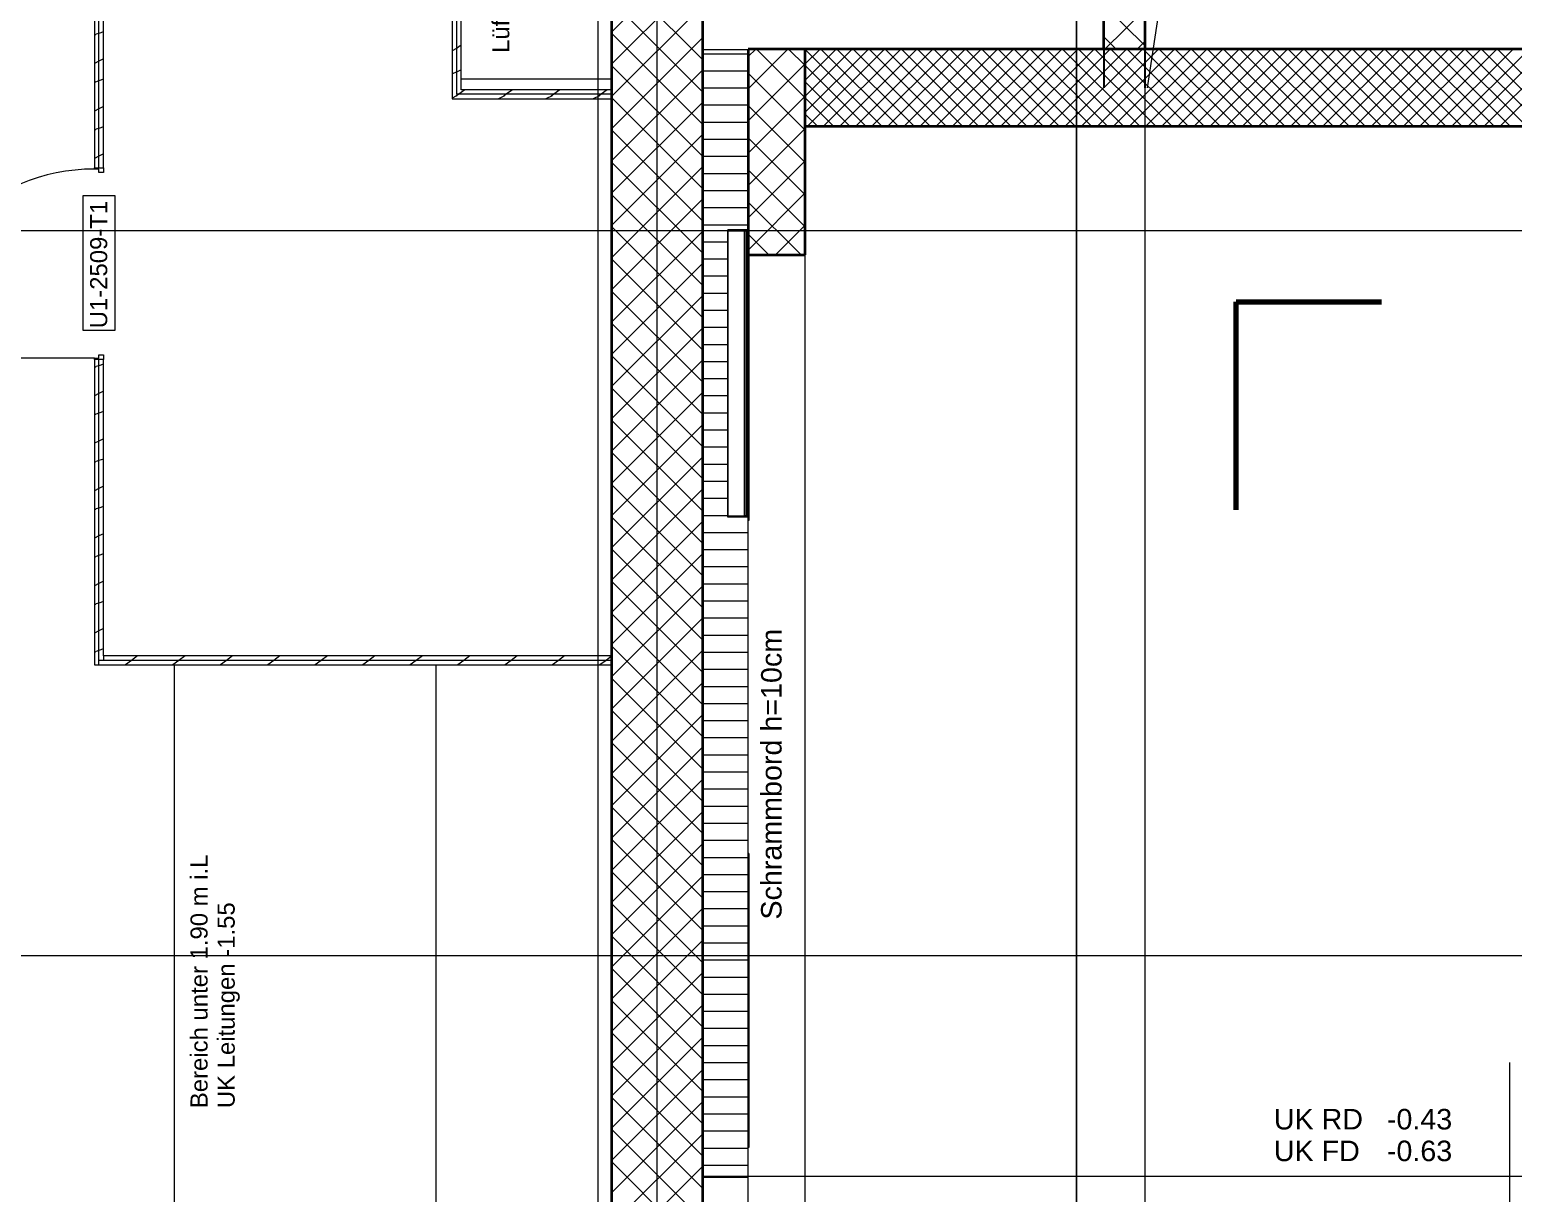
# Model space of a CAD drawing. Extents: x -1907 to 937, y -179 to 966.
# Drawn here: x -707.9 to -577.7, y 322.3 to 424.4 of the extents above; entities that cross this region are included whole.
import ezdxf
from ezdxf.lldxf.tags import DXFTag

# ---------------------------------------------------------------- set-up
doc = ezdxf.new("R2010")
doc.units = 0
doc.layers.get('0').update_dxf_attribs({"lineweight": 13})
for name, color, linetype, lineweight in [('A-DETL-____-HDLN', 7, '_Verdeckte Linien_', 9), ('A-DETL-____-MEDM', 7, 'Continuous', 25), ('A-DETL-____-THIN', 7, 'Continuous', 9), ('A-DETL-GENF-HDLN', 7, '_Verdeckte Linien_', 9), ('A-DOOR-____-IDEN', 7, 'Continuous', 5), ('A-DOOR-FRAM-MCUT', 7, 'Continuous', 9), ('A-DOOR-OPNG-OTLN', 7, 'Continuous', 9), ('A-FLOR-____-MCUT', 7, 'Continuous', 35), ('A-FLOR-____-OTLN', 7, 'Continuous', 9), ('A-FLOR-____-OVHD', 7, 'Strichpunkt - Fein', 9), ('A-WALL-____-MCUT', 7, 'Continuous', 35), ('A-WALL-____-PATT', 7, 'Continuous', 35), ('A-WALL-FNSH-MCUT', 7, 'Continuous', 35), ('E-LITE-EQPM-OTLN', 7, 'Continuous', 9), ('I-WALL-____-OTLN', 7, 'Continuous', 9), ('S-COLS-____-MCUT', 7, 'Continuous', 35), ('S-COLS-____-OTLN', 7, 'Continuous', 9), ('S-GRID-____-OTLN', 7, 'Continuous', 5), ('Text', 7, 'Continuous', 5)]:
    doc.layers.add(name, color=color, linetype=linetype, lineweight=lineweight)
doc.layers.add('A-DETL-____-OTLN', color=5, linetype='Continuous', lineweight=9, true_color=0x0000ff)
doc.layers.add('G-____-____-SYMB', color=7, linetype='Strichpunkt - Weit', lineweight=5, true_color=0x008080)
doc.styles.get("Standard").update_dxf_attribs({"font": 'arial.ttf'})
tags = doc.linetypes.add('_Rasterlinie_', pattern=[0.375, 0.2, -0.05, 0.075, -0.05]).pattern_tags.tags
tags[10:11] = [DXFTag(74, 4), DXFTag(75, 0), DXFTag(340, '0'), DXFTag(46, 1.0), DXFTag(50, 0.0), DXFTag(44, 0.0), DXFTag(45, 0.0)]
tags[8:9] = [DXFTag(74, 4), DXFTag(75, 0), DXFTag(340, '0'), DXFTag(46, 1.0), DXFTag(50, 0.0), DXFTag(44, 0.0), DXFTag(45, 0.0)]
tags[6:7] = [DXFTag(74, 4), DXFTag(75, 0), DXFTag(340, '0'), DXFTag(46, 1.0), DXFTag(50, 0.0), DXFTag(44, 0.0), DXFTag(45, 0.0)]
tags[4:5] = [DXFTag(74, 4), DXFTag(75, 0), DXFTag(340, '0'), DXFTag(46, 1.0), DXFTag(50, 0.0), DXFTag(44, 0.0), DXFTag(45, 0.0)]
tags = doc.linetypes.add('_Schnittlinie_', pattern=[0.3, 0.15, -0.05, 0.05, -0.05]).pattern_tags.tags
tags[10:11] = [DXFTag(74, 4), DXFTag(75, 0), DXFTag(340, '0'), DXFTag(46, 1.0), DXFTag(50, 0.0), DXFTag(44, 0.0), DXFTag(45, 0.0)]
tags[8:9] = [DXFTag(74, 4), DXFTag(75, 0), DXFTag(340, '0'), DXFTag(46, 1.0), DXFTag(50, 0.0), DXFTag(44, 0.0), DXFTag(45, 0.0)]
tags[6:7] = [DXFTag(74, 4), DXFTag(75, 0), DXFTag(340, '0'), DXFTag(46, 1.0), DXFTag(50, 0.0), DXFTag(44, 0.0), DXFTag(45, 0.0)]
tags[4:5] = [DXFTag(74, 4), DXFTag(75, 0), DXFTag(340, '0'), DXFTag(46, 1.0), DXFTag(50, 0.0), DXFTag(44, 0.0), DXFTag(45, 0.0)]
tags = doc.linetypes.add('_Verdeckte Linien_', pattern=[0.15, 0.1, -0.05]).pattern_tags.tags
tags[6:7] = [DXFTag(74, 4), DXFTag(75, 0), DXFTag(340, '0'), DXFTag(46, 1.0), DXFTag(50, 0.0), DXFTag(44, 0.0), DXFTag(45, 0.0)]
tags[4:5] = [DXFTag(74, 4), DXFTag(75, 0), DXFTag(340, '0'), DXFTag(46, 1.0), DXFTag(50, 0.0), DXFTag(44, 0.0), DXFTag(45, 0.0)]
tags = doc.linetypes.add('Gestrichelt', pattern=[0.1, 0.05, -0.05]).pattern_tags.tags
tags[6:7] = [DXFTag(74, 4), DXFTag(75, 0), DXFTag(340, '0'), DXFTag(46, 1.0), DXFTag(50, 0.0), DXFTag(44, 0.0), DXFTag(45, 0.0)]
tags[4:5] = [DXFTag(74, 4), DXFTag(75, 0), DXFTag(340, '0'), DXFTag(46, 1.0), DXFTag(50, 0.0), DXFTag(44, 0.0), DXFTag(45, 0.0)]
tags = doc.linetypes.add('Strichpunkt - Fein', pattern=[0.2, 0.1, -0.05, 0, -0.05]).pattern_tags.tags
tags[10:11] = [DXFTag(74, 4), DXFTag(75, 0), DXFTag(340, '0'), DXFTag(46, 1.0), DXFTag(50, 0.0), DXFTag(44, 0.0), DXFTag(45, 0.0)]
tags[8:9] = [DXFTag(74, 4), DXFTag(75, 0), DXFTag(340, '0'), DXFTag(46, 1.0), DXFTag(50, 0.0), DXFTag(44, 0.0), DXFTag(45, 0.0)]
tags[6:7] = [DXFTag(74, 4), DXFTag(75, 0), DXFTag(340, '0'), DXFTag(46, 1.0), DXFTag(50, 0.0), DXFTag(44, 0.0), DXFTag(45, 0.0)]
tags[4:5] = [DXFTag(74, 4), DXFTag(75, 0), DXFTag(340, '0'), DXFTag(46, 1.0), DXFTag(50, 0.0), DXFTag(44, 0.0), DXFTag(45, 0.0)]
tags = doc.linetypes.add('Strichpunkt - Weit', pattern=[0.5, 0.2, -0.15, 0, -0.15]).pattern_tags.tags
tags[10:11] = [DXFTag(74, 4), DXFTag(75, 0), DXFTag(340, '0'), DXFTag(46, 1.0), DXFTag(50, 0.0), DXFTag(44, 0.0), DXFTag(45, 0.0)]
tags[8:9] = [DXFTag(74, 4), DXFTag(75, 0), DXFTag(340, '0'), DXFTag(46, 1.0), DXFTag(50, 0.0), DXFTag(44, 0.0), DXFTag(45, 0.0)]
tags[6:7] = [DXFTag(74, 4), DXFTag(75, 0), DXFTag(340, '0'), DXFTag(46, 1.0), DXFTag(50, 0.0), DXFTag(44, 0.0), DXFTag(45, 0.0)]
tags[4:5] = [DXFTag(74, 4), DXFTag(75, 0), DXFTag(340, '0'), DXFTag(46, 1.0), DXFTag(50, 0.0), DXFTag(44, 0.0), DXFTag(45, 0.0)]

# ---------------------------------------------------------------- blocks, each defined once
blk = doc.blocks.new('Referenz-A0UJ2810XE', base_point=(-1920.13, -159.41))
at = {"layer": 'A-DETL-____-HDLN', "color": 0, "linetype": '_Verdeckte Linien_', "ltscale": 0.13}
for p, q in [((-616.06, -88.95), (-616.06, 516.15)), ((-616.06, 516.15), (-616.06, -88.95)), ((-610.06, 516.15), (-610.06, 218.65)), ((-578.06, 333.75), (-578.06, 218.65))]:
    blk.add_line(p, q, dxfattribs=at)
at = {"layer": 'A-DETL-____-MEDM', "color": 0, "linetype": 'Continuous', "lineweight": -2, "ltscale": 0.25}
for p, q in [((-613.66, 453.6), (-613.66, 419.27)), ((-610.06, 453.6), (-610.06, 419.27))]:
    blk.add_line(p, q, dxfattribs=at)
at = {"layer": 'A-DETL-____-OTLN', "color": 0, "linetype": 'Gestrichelt', "ltscale": 0.13}
for p, q in [((-658.06, 443.06), (-658.06, 420.06)), ((-670.06, 420.06), (-656.86, 420.06)), ((-695.26, 368.64), (-695.26, 316.32)), ((-672.26, 316.32), (-672.26, 368.64))]:
    blk.add_line(p, q, dxfattribs=at)
at = {"layer": 'A-DETL-____-THIN', "color": 0, "linetype": 'Continuous', "ltscale": 0.13}
blk.add_line((-639.86, 422.67), (-639.86, 415.89), dxfattribs=at)
at = {"layer": 'A-DETL-GENF-HDLN', "color": 0, "linetype": '_Verdeckte Linien_', "ltscale": 0.13}
blk.add_line((-583.31, 594.15), (-609.86, 419.27), dxfattribs=at)
at = {"layer": 'A-DOOR-____-IDEN', "color": 0, "linetype": 'Continuous', "ltscale": 0.13}
for p, q in [((-703.25, 397.97), (-703.25, 409.81)), ((-703.25, 409.81), (-700.47, 409.81)), ((-700.47, 409.81), (-700.47, 397.97)), ((-700.47, 397.97), (-703.25, 397.97))]:
    blk.add_line(p, q, dxfattribs=at)
at = {"layer": 'A-DOOR-FRAM-MCUT', "color": 0, "linetype": 'Continuous', "ltscale": 0.13}
for p, q in [((-702.26, 412.24), (-701.46, 412.24)), ((-702.26, 412.14), (-702.26, 412.24)), ((-701.86, 412.14), (-702.26, 412.14)), ((-701.86, 411.84), (-701.86, 412.14)), ((-701.46, 411.84), (-701.86, 411.84)), ((-701.46, 412.24), (-701.46, 411.84)), ((-702.26, 395.54), (-701.86, 395.54)), ((-702.26, 395.44), (-702.26, 395.54)), ((-701.46, 395.44), (-702.26, 395.44)), ((-701.86, 395.84), (-701.46, 395.84)), ((-701.86, 395.54), (-701.86, 395.84)), ((-701.46, 395.84), (-701.46, 395.44))]:
    blk.add_line(p, q, dxfattribs=at)
at = {"layer": 'A-DOOR-OPNG-OTLN', "color": 0, "linetype": 'Continuous', "ltscale": 0.13}
blk.add_line((-702.26, 395.54), (-718.86, 395.54), dxfattribs=at)
blk.add_ellipse((-702.26, 395.54), major_axis=(0, 16.6), ratio=1, start_param=0, end_param=1.570796, dxfattribs=at)
at = {"layer": 'A-FLOR-____-MCUT', "color": 0, "linetype": 'Continuous', "ltscale": 0.35}
for p, q in [((-526.76, 422.67), (-639.86, 422.67)), ((-639.86, 415.89), (-526.76, 415.89))]:
    blk.add_line(p, q, dxfattribs=at)
at = {"layer": 'A-FLOR-____-OTLN', "color": 0, "linetype": 'Continuous', "ltscale": 0.13}
for p, q in [((-639.86, 421.36), (-638.55, 422.67)), ((-639.86, 419.95), (-637.14, 422.67)), ((-639.86, 418.53), (-635.73, 422.67)), ((-639.86, 417.12), (-634.31, 422.67)), ((-633.13, 415.89), (-639.86, 422.62)), ((-639.67, 415.89), (-632.9, 422.67)), ((-631.72, 415.89), (-638.49, 422.67)), ((-638.26, 415.89), (-631.48, 422.67)), ((-630.31, 415.89), (-637.08, 422.67)), ((-636.84, 415.89), (-630.07, 422.67)), ((-628.89, 415.89), (-635.67, 422.67)), ((-635.43, 415.89), (-628.66, 422.67)), ((-627.48, 415.89), (-634.25, 422.67)), ((-634.02, 415.89), (-627.24, 422.67)), ((-626.06, 415.89), (-632.84, 422.67)), ((-632.6, 415.89), (-625.83, 422.67)), ((-624.65, 415.89), (-631.42, 422.67)), ((-631.19, 415.89), (-624.41, 422.67)), ((-623.23, 415.89), (-630.01, 422.67)), ((-629.77, 415.89), (-623, 422.67)), ((-621.82, 415.89), (-628.59, 422.67)), ((-628.36, 415.89), (-621.58, 422.67)), ((-620.41, 415.89), (-627.18, 422.67)), ((-626.94, 415.89), (-620.17, 422.67)), ((-618.99, 415.89), (-625.77, 422.67)), ((-625.53, 415.89), (-618.76, 422.67)), ((-617.58, 415.89), (-624.35, 422.67)), ((-624.12, 415.89), (-617.34, 422.67)), ((-616.16, 415.89), (-622.94, 422.67)), ((-622.7, 415.89), (-615.93, 422.67)), ((-614.75, 415.89), (-621.52, 422.67)), ((-621.29, 415.89), (-614.51, 422.67)), ((-613.34, 415.89), (-620.11, 422.67)), ((-619.87, 415.89), (-613.1, 422.67)), ((-611.92, 415.89), (-618.7, 422.67)), ((-618.46, 415.89), (-611.68, 422.67)), ((-610.51, 415.89), (-617.28, 422.67)), ((-617.04, 415.89), (-610.27, 422.67)), ((-609.09, 415.89), (-615.87, 422.67)), ((-615.63, 415.89), (-608.86, 422.67)), ((-607.68, 415.89), (-614.45, 422.67)), ((-614.22, 415.89), (-607.44, 422.67)), ((-606.26, 415.89), (-613.04, 422.67)), ((-612.8, 415.89), (-606.03, 422.67)), ((-604.85, 415.89), (-611.62, 422.67)), ((-611.39, 415.89), (-604.61, 422.67)), ((-603.44, 415.89), (-610.21, 422.67)), ((-609.97, 415.89), (-603.2, 422.67)), ((-602.02, 415.89), (-608.8, 422.67)), ((-608.56, 415.89), (-601.79, 422.67)), ((-600.61, 415.89), (-607.38, 422.67)), ((-607.15, 415.89), (-600.37, 422.67)), ((-599.19, 415.89), (-605.97, 422.67)), ((-605.73, 415.89), (-598.96, 422.67)), ((-597.78, 415.89), (-604.55, 422.67)), ((-604.32, 415.89), (-597.54, 422.67)), ((-596.36, 415.89), (-603.14, 422.67)), ((-602.9, 415.89), (-596.13, 422.67)), ((-594.95, 415.89), (-601.72, 422.67)), ((-601.49, 415.89), (-594.71, 422.67)), ((-593.54, 415.89), (-600.31, 422.67)), ((-600.07, 415.89), (-593.3, 422.67)), ((-592.12, 415.89), (-598.9, 422.67)), ((-598.66, 415.89), (-591.89, 422.67)), ((-590.71, 415.89), (-597.48, 422.67)), ((-597.25, 415.89), (-590.47, 422.67)), ((-589.29, 415.89), (-596.07, 422.67)), ((-595.83, 415.89), (-589.06, 422.67)), ((-587.88, 415.89), (-594.65, 422.67)), ((-594.42, 415.89), (-587.64, 422.67)), ((-586.47, 415.89), (-593.24, 422.67)), ((-593, 415.89), (-586.23, 422.67)), ((-585.05, 415.89), (-591.82, 422.67)), ((-591.59, 415.89), (-584.81, 422.67)), ((-583.64, 415.89), (-590.41, 422.67)), ((-590.17, 415.89), (-583.4, 422.67)), ((-582.22, 415.89), (-589, 422.67)), ((-588.76, 415.89), (-581.99, 422.67)), ((-580.81, 415.89), (-587.58, 422.67)), ((-587.35, 415.89), (-580.57, 422.67)), ((-579.39, 415.89), (-586.17, 422.67)), ((-585.93, 415.89), (-579.16, 422.67)), ((-577.98, 415.89), (-584.75, 422.67)), ((-584.52, 415.89), (-577.74, 422.67)), ((-576.57, 415.89), (-583.34, 422.67)), ((-583.1, 415.89), (-576.33, 422.67)), ((-575.15, 415.89), (-581.93, 422.67)), ((-581.69, 415.89), (-574.92, 422.67)), ((-573.74, 415.89), (-580.51, 422.67)), ((-580.27, 415.89), (-573.5, 422.67)), ((-572.32, 415.89), (-579.1, 422.67)), ((-578.86, 415.89), (-572.09, 422.67)), ((-634.55, 415.89), (-639.86, 421.21)), ((-635.96, 415.89), (-639.86, 419.79)), ((-637.38, 415.89), (-639.86, 418.38)), ((-638.79, 415.89), (-639.86, 416.96))]:
    blk.add_line(p, q, dxfattribs=at)
at = {"layer": 'A-FLOR-____-OVHD', "color": 0, "linetype": 'Strichpunkt - Fein', "ltscale": 0.13}
for p, q in [((-658.06, 503.15), (-658.06, 225.85)), ((-521.76, 323.75), (-648.86, 323.75))]:
    blk.add_line(p, q, dxfattribs=at)
at = {"layer": 'A-WALL-____-MCUT', "color": 0, "linetype": 'Continuous', "ltscale": 0.35}
for p, q in [((-648.86, 224.65), (-648.86, 503.41)), ((-656.86, 443.46), (-656.86, 369.04)), ((-656.86, 369.04), (-656.86, 224.65))]:
    blk.add_line(p, q, dxfattribs=at)
at = {"layer": 'A-WALL-____-MCUT', "color": 0, "linetype": 'Continuous', "lineweight": 9, "ltscale": 0.13}
for p, q in [((-701.86, 412.24), (-701.86, 457.86)), ((-670.46, 443.06), (-670.46, 418.7)), ((-644.86, 422.61), (-648.86, 422.61)), ((-644.86, 224.65), (-644.86, 422.61)), ((-656.86, 418.7), (-670.46, 418.7)), ((-701.86, 368.64), (-701.86, 395.44)), ((-656.86, 369.04), (-701.86, 369.04)), ((-701.46, 369.44), (-701.46, 369.04))]:
    blk.add_line(p, q, dxfattribs=at)
at = {"layer": 'A-WALL-____-PATT', "color": 0, "linetype": 'Continuous', "lineweight": 9, "ltscale": 0.13}
for p, q in [((-656.86, 424.16), (-648.86, 432.16)), ((-648.86, 421.72), (-656.86, 429.72)), ((-656.86, 421.33), (-648.86, 429.33)), ((-648.86, 418.89), (-656.86, 426.89)), ((-656.86, 418.5), (-648.86, 426.5)), ((-702.14, 423.95), (-702.26, 423.86)), ((-701.86, 424.04), (-702.11, 423.96)), ((-701.46, 424.18), (-701.86, 424.04)), ((-648.86, 416.06), (-656.86, 424.06)), ((-656.86, 415.67), (-648.86, 423.67)), ((-670.46, 422.72), (-670.86, 422.52)), ((-670.46, 422.72), (-670.49, 422.7)), ((-670.06, 423.02), (-670.46, 422.72)), ((-670.42, 422.74), (-670.46, 422.72)), ((-648.86, 422.26), (-644.86, 422.26)), ((-701.86, 421.6), (-702.26, 421.4)), ((-701.46, 421.8), (-701.86, 421.6)), ((-670.46, 420.63), (-670.86, 420.5)), ((-670.45, 420.63), (-670.46, 420.63)), ((-670.06, 420.84), (-670.42, 420.66)), ((-648.86, 413.23), (-656.86, 421.23)), ((-656.86, 412.85), (-648.86, 420.85)), ((-648.86, 420.76), (-644.86, 420.76)), ((-702.14, 419.78), (-702.26, 419.69)), ((-701.86, 419.88), (-702.11, 419.8)), ((-701.46, 420.01), (-701.86, 419.88)), ((-670.46, 418.55), (-670.86, 418.35)), ((-670.46, 418.55), (-670.49, 418.54)), ((-670.27, 418.7), (-670.46, 418.56)), ((-670.42, 418.57), (-670.46, 418.55)), ((-670.06, 418.85), (-670.27, 418.7)), ((-669.73, 419.1), (-670.06, 418.86)), ((-666.25, 418.57), (-666.8, 418.3)), ((-666.1, 418.7), (-666.32, 418.54)), ((-665.57, 419.1), (-666.1, 418.7)), ((-662.09, 418.57), (-662.64, 418.3)), ((-661.94, 418.7), (-662.15, 418.54)), ((-661.4, 419.1), (-661.94, 418.7)), ((-657.92, 418.57), (-658.47, 418.3)), ((-657.77, 418.7), (-657.99, 418.54)), ((-657.24, 419.1), (-657.77, 418.7)), ((-648.86, 410.41), (-656.86, 418.41)), ((-656.86, 410.02), (-648.86, 418.02)), ((-648.86, 419.26), (-644.86, 419.26)), ((-701.86, 417.43), (-702.26, 417.23)), ((-701.46, 417.63), (-701.86, 417.43)), ((-648.86, 417.76), (-644.86, 417.76)), ((-702.14, 415.62), (-702.26, 415.53)), ((-701.86, 415.71), (-702.11, 415.63)), ((-701.46, 415.85), (-701.86, 415.71)), ((-648.86, 407.58), (-656.86, 415.58)), ((-648.86, 416.26), (-644.86, 416.26)), ((-656.86, 407.19), (-648.86, 415.19)), ((-648.86, 414.76), (-644.86, 414.76)), ((-701.86, 413.27), (-702.26, 413.07)), ((-701.46, 413.47), (-701.86, 413.27)), ((-648.86, 413.26), (-644.86, 413.26)), ((-648.86, 404.75), (-656.86, 412.75)), ((-656.86, 404.36), (-648.86, 412.36)), ((-648.86, 411.76), (-644.86, 411.76)), ((-648.86, 410.26), (-644.86, 410.26)), ((-648.86, 401.92), (-656.86, 409.92)), ((-656.86, 401.53), (-648.86, 409.53)), ((-648.86, 408.76), (-644.86, 408.76)), ((-648.86, 399.09), (-656.86, 407.09)), ((-656.86, 398.7), (-648.86, 406.7)), ((-648.86, 407.26), (-644.86, 407.26)), ((-648.86, 405.76), (-646.66, 405.76)), ((-648.86, 396.26), (-656.86, 404.26)), ((-656.86, 395.87), (-648.86, 403.87)), ((-648.86, 404.26), (-646.66, 404.26)), ((-648.86, 402.76), (-646.66, 402.76)), ((-648.86, 393.44), (-656.86, 401.44)), ((-648.86, 401.26), (-646.66, 401.26)), ((-656.86, 393.05), (-648.86, 401.05)), ((-648.86, 390.61), (-656.86, 398.61)), ((-648.86, 399.76), (-646.66, 399.76)), ((-656.86, 390.22), (-648.86, 398.22)), ((-648.86, 398.26), (-646.66, 398.26)), ((-648.86, 396.76), (-646.66, 396.76)), ((-702.14, 394.8), (-702.26, 394.7)), ((-701.86, 394.89), (-702.11, 394.81)), ((-701.46, 395.02), (-701.86, 394.89)), ((-648.86, 387.78), (-656.86, 395.78)), ((-656.86, 387.39), (-648.86, 395.39)), ((-648.86, 395.26), (-646.66, 395.26)), ((-648.86, 393.76), (-646.66, 393.76)), ((-701.86, 392.44), (-702.26, 392.24)), ((-701.46, 392.64), (-701.86, 392.44)), ((-648.86, 384.95), (-656.86, 392.95)), ((-656.86, 384.56), (-648.86, 392.56)), ((-648.86, 392.26), (-646.66, 392.26)), ((-701.86, 390.73), (-702.11, 390.64)), ((-701.46, 390.86), (-701.86, 390.73)), ((-648.86, 390.76), (-646.66, 390.76)), ((-702.14, 390.63), (-702.26, 390.54)), ((-648.86, 382.12), (-656.86, 390.12)), ((-656.86, 381.73), (-648.86, 389.73)), ((-701.86, 388.28), (-702.26, 388.08)), ((-701.46, 388.48), (-701.86, 388.28)), ((-648.86, 389.26), (-646.66, 389.26)), ((-648.86, 379.29), (-656.86, 387.29)), ((-656.86, 378.9), (-648.86, 386.9)), ((-648.86, 387.76), (-646.66, 387.76)), ((-702.14, 386.47), (-702.26, 386.37)), ((-701.86, 386.56), (-702.11, 386.48)), ((-701.46, 386.69), (-701.86, 386.56)), ((-648.86, 386.26), (-646.66, 386.26)), ((-701.46, 384.31), (-701.86, 384.11)), ((-648.86, 376.46), (-656.86, 384.46)), ((-648.86, 384.76), (-646.66, 384.76)), ((-701.86, 384.11), (-702.26, 383.91)), ((-656.86, 376.08), (-648.86, 384.08)), ((-648.86, 383.26), (-646.66, 383.26)), ((-702.14, 382.3), (-702.26, 382.21)), ((-701.86, 382.4), (-702.11, 382.32)), ((-701.46, 382.53), (-701.86, 382.4)), ((-648.86, 373.64), (-656.86, 381.64)), ((-648.86, 381.76), (-646.66, 381.76)), ((-656.86, 373.25), (-648.86, 381.25)), ((-648.86, 380.26), (-644.86, 380.26)), ((-701.86, 379.95), (-702.26, 379.75)), ((-701.46, 380.15), (-701.86, 379.95)), ((-702.14, 378.14), (-702.26, 378.04)), ((-701.86, 378.23), (-702.11, 378.15)), ((-701.46, 378.37), (-701.86, 378.23)), ((-648.86, 370.81), (-656.86, 378.81)), ((-656.86, 370.42), (-648.86, 378.42)), ((-648.86, 378.76), (-644.86, 378.76)), ((-648.86, 377.26), (-644.86, 377.26)), ((-701.86, 375.78), (-702.26, 375.58)), ((-701.46, 375.98), (-701.86, 375.78)), ((-648.86, 367.98), (-656.86, 375.98)), ((-656.86, 367.59), (-648.86, 375.59)), ((-648.86, 375.76), (-644.86, 375.76)), ((-702.14, 373.97), (-702.26, 373.88)), ((-701.86, 374.07), (-702.11, 373.99)), ((-701.46, 374.2), (-701.86, 374.07)), ((-648.86, 374.26), (-644.86, 374.26)), ((-648.86, 365.15), (-656.86, 373.15)), ((-656.86, 364.76), (-648.86, 372.76)), ((-648.86, 372.76), (-644.86, 372.76)), ((-701.86, 371.62), (-702.26, 371.42)), ((-701.46, 371.82), (-701.86, 371.62)), ((-648.86, 371.26), (-644.86, 371.26)), ((-701.86, 369.9), (-702.11, 369.82)), ((-701.46, 370.04), (-701.86, 369.9)), ((-648.86, 362.32), (-656.86, 370.32)), ((-656.86, 361.93), (-648.86, 369.93)), ((-702.14, 369.81), (-702.26, 369.71)), ((-699, 369.04), (-699.53, 368.64)), ((-698.46, 369.44), (-699, 369.04)), ((-694.83, 369.04), (-695.36, 368.64)), ((-694.3, 369.44), (-694.83, 369.04)), ((-690.67, 369.04), (-691.2, 368.64)), ((-690.13, 369.44), (-690.67, 369.04)), ((-686.5, 369.04), (-687.03, 368.64)), ((-685.97, 369.44), (-686.5, 369.04)), ((-682.34, 369.04), (-682.87, 368.64)), ((-681.8, 369.44), (-682.34, 369.04)), ((-678.17, 369.04), (-678.7, 368.64)), ((-677.64, 369.44), (-678.17, 369.04)), ((-674.01, 369.04), (-674.54, 368.64)), ((-673.47, 369.44), (-674.01, 369.04)), ((-669.84, 369.04), (-670.37, 368.64)), ((-669.31, 369.44), (-669.84, 369.04)), ((-665.68, 369.04), (-666.21, 368.64)), ((-665.14, 369.44), (-665.68, 369.04)), ((-661.51, 369.04), (-662.04, 368.64)), ((-660.98, 369.44), (-661.51, 369.04)), ((-657.35, 369.04), (-657.88, 368.64)), ((-656.86, 369.4), (-657.35, 369.04)), ((-648.86, 369.76), (-644.86, 369.76)), ((-648.86, 359.49), (-656.86, 367.49)), ((-648.86, 368.26), (-644.86, 368.26)), ((-656.86, 359.1), (-648.86, 367.1)), ((-648.86, 366.76), (-644.86, 366.76)), ((-648.86, 356.67), (-656.86, 364.67)), ((-648.86, 365.26), (-644.86, 365.26)), ((-656.86, 356.28), (-648.86, 364.28)), ((-648.86, 363.76), (-644.86, 363.76)), ((-648.86, 362.26), (-644.86, 362.26)), ((-648.86, 353.84), (-656.86, 361.84)), ((-656.86, 353.45), (-648.86, 361.45)), ((-648.86, 360.76), (-644.86, 360.76)), ((-648.86, 351.01), (-656.86, 359.01)), ((-656.86, 350.62), (-648.86, 358.62)), ((-648.86, 359.26), (-644.86, 359.26)), ((-648.86, 357.76), (-644.86, 357.76)), ((-648.86, 348.18), (-656.86, 356.18)), ((-656.86, 347.79), (-648.86, 355.79)), ((-648.86, 356.26), (-644.86, 356.26)), ((-648.86, 354.76), (-644.86, 354.76)), ((-648.86, 345.35), (-656.86, 353.35)), ((-656.86, 344.96), (-648.86, 352.96)), ((-648.86, 353.26), (-644.86, 353.26)), ((-648.86, 351.76), (-644.86, 351.76)), ((-648.86, 342.52), (-656.86, 350.52)), ((-656.86, 342.13), (-648.86, 350.13)), ((-648.86, 350.26), (-644.86, 350.26)), ((-648.86, 339.7), (-656.86, 347.7)), ((-648.86, 348.76), (-644.86, 348.76)), ((-656.86, 339.31), (-648.86, 347.31)), ((-648.86, 347.26), (-644.86, 347.26)), ((-648.86, 345.76), (-644.86, 345.76)), ((-648.86, 336.87), (-656.86, 344.87)), ((-656.86, 336.48), (-648.86, 344.48)), ((-648.86, 344.26), (-644.86, 344.26)), ((-648.86, 342.76), (-644.86, 342.76)), ((-648.86, 334.04), (-656.86, 342.04)), ((-656.86, 333.65), (-648.86, 341.65)), ((-648.86, 341.26), (-644.86, 341.26)), ((-648.86, 331.21), (-656.86, 339.21)), ((-656.86, 330.82), (-648.86, 338.82)), ((-648.86, 339.76), (-644.86, 339.76)), ((-648.86, 338.26), (-644.86, 338.26)), ((-648.86, 328.38), (-656.86, 336.38)), ((-656.86, 327.99), (-648.86, 335.99)), ((-648.86, 336.76), (-644.86, 336.76)), ((-648.86, 335.26), (-644.86, 335.26)), ((-648.86, 325.55), (-656.86, 333.55)), ((-648.86, 333.76), (-644.86, 333.76)), ((-656.86, 325.16), (-648.86, 333.16)), ((-648.86, 332.26), (-644.86, 332.26)), ((-648.86, 322.72), (-656.86, 330.72)), ((-656.86, 322.34), (-648.86, 330.34)), ((-648.86, 330.76), (-644.86, 330.76)), ((-648.86, 329.26), (-644.86, 329.26)), ((-648.86, 319.9), (-656.86, 327.9)), ((-656.86, 319.51), (-648.86, 327.51)), ((-648.86, 327.76), (-644.86, 327.76)), ((-648.86, 326.26), (-644.86, 326.26)), ((-648.86, 317.07), (-656.86, 325.07)), ((-656.86, 316.68), (-648.86, 324.68)), ((-648.86, 324.76), (-644.86, 324.76)), ((-648.86, 323.7), (-644.86, 323.7))]:
    blk.add_line(p, q, dxfattribs=at)
at = {"layer": 'A-WALL-FNSH-MCUT', "color": 0, "linetype": 'Continuous', "lineweight": 9, "ltscale": 0.13}
for p, q in [((-702.26, 457.86), (-702.26, 412.24)), ((-701.46, 412.24), (-701.46, 443.06)), ((-670.86, 443.06), (-670.86, 418.3)), ((-670.06, 419.1), (-670.06, 443.06)), ((-670.86, 418.3), (-656.86, 418.3)), ((-656.86, 419.1), (-670.06, 419.1)), ((-702.26, 412.24), (-701.46, 412.24)), ((-702.26, 395.44), (-702.26, 368.64)), ((-701.46, 395.44), (-702.26, 395.44)), ((-701.46, 369.44), (-701.46, 395.44)), ((-702.26, 368.64), (-656.86, 368.64)), ((-656.86, 369.44), (-701.46, 369.44))]:
    blk.add_line(p, q, dxfattribs=at)
at = {"layer": 'E-LITE-EQPM-OTLN', "color": 0, "linetype": 'Continuous', "ltscale": 0.13}
for p, q in [((-644.86, 406.81), (-646.66, 406.81)), ((-646.66, 406.71), (-646.66, 406.81)), ((-646.66, 406.81), (-644.86, 406.81)), ((-646.66, 381.61), (-646.66, 406.81)), ((-646.66, 406.71), (-645.18, 406.71)), ((-646.66, 381.71), (-646.66, 406.71)), ((-644.82, 406.71), (-646.66, 406.71)), ((-646.66, 381.71), (-646.66, 406.71)), ((-646.66, 406.71), (-646.66, 381.71)), ((-645.18, 406.71), (-645.02, 406.71)), ((-645.18, 381.71), (-645.18, 406.71)), ((-645.18, 406.71), (-645.18, 381.71)), ((-645.18, 406.71), (-645.02, 406.71)), ((-645.18, 406.71), (-645.02, 406.71)), ((-645.02, 406.71), (-644.82, 406.71)), ((-645.02, 381.71), (-645.02, 406.71)), ((-645.02, 406.71), (-645.02, 381.71)), ((-644.82, 407.1), (-644.86, 407.1)), ((-644.86, 406.81), (-644.86, 407.1)), ((-644.86, 407.1), (-644.82, 407.1)), ((-644.86, 407.1), (-644.86, 381.31)), ((-644.86, 406.71), (-644.86, 406.81)), ((-644.86, 381.61), (-644.86, 406.81)), ((-644.86, 406.81), (-644.86, 406.71)), ((-644.86, 381.71), (-644.86, 406.71)), ((-644.86, 406.71), (-644.86, 381.71)), ((-644.82, 381.31), (-644.82, 407.1)), ((-644.82, 407.1), (-644.82, 406.71)), ((-644.82, 381.71), (-644.82, 406.71)), ((-644.82, 406.71), (-644.82, 381.71)), ((-644.82, 381.71), (-644.82, 406.71)), ((-646.66, 381.71), (-645.18, 381.71)), ((-646.66, 381.61), (-646.66, 381.71)), ((-646.66, 381.71), (-644.82, 381.71)), ((-644.86, 381.61), (-646.66, 381.61)), ((-644.86, 381.61), (-646.66, 381.61)), ((-645.18, 381.71), (-645.02, 381.71)), ((-645.02, 381.71), (-645.18, 381.71)), ((-645.18, 381.71), (-645.02, 381.71)), ((-645.02, 381.71), (-644.82, 381.71)), ((-644.86, 381.61), (-644.86, 381.71)), ((-644.86, 381.71), (-644.86, 381.61)), ((-644.86, 381.31), (-644.86, 381.61)), ((-644.82, 381.71), (-644.82, 381.31)), ((-644.82, 381.31), (-644.86, 381.31)), ((-644.82, 381.31), (-644.86, 381.31)), ((-644.82, 352.1), (-644.86, 352.1)), ((-644.86, 352.1), (-644.82, 352.1)), ((-644.86, 351.71), (-644.82, 351.71)), ((-644.82, 351.71), (-644.86, 351.71)), ((-644.82, 326.31), (-644.82, 352.1)), ((-644.82, 352.1), (-644.82, 351.71)), ((-644.82, 326.71), (-644.82, 351.71)), ((-644.82, 351.71), (-644.82, 326.71)), ((-644.82, 326.71), (-644.82, 351.71)), ((-644.86, 326.71), (-644.82, 326.71)), ((-644.86, 326.71), (-644.82, 326.71)), ((-644.82, 326.31), (-644.86, 326.31)), ((-644.82, 326.31), (-644.86, 326.31)), ((-644.82, 326.71), (-644.82, 326.31))]:
    blk.add_line(p, q, dxfattribs=at)
at = {"layer": 'G-____-____-SYMB', "color": 0, "linetype": '_Schnittlinie_', "lineweight": 70, "ltscale": 0.7}
for p, q in [((-602.03, 400.49), (-589.28, 400.49)), ((-602.03, 382.24), (-602.03, 400.49))]:
    blk.add_line(p, q, dxfattribs=at)
at = {"layer": 'I-WALL-____-OTLN', "color": 0, "linetype": 'Continuous', "lineweight": 35, "ltscale": 0.35}
for p, q in [((-613.66, 422.67), (-613.66, 456.48)), ((-610.06, 456.48), (-610.06, 422.67))]:
    blk.add_line(p, q, dxfattribs=at)
at = {"layer": 'I-WALL-____-OTLN', "color": 0, "linetype": 'Continuous', "ltscale": 0.13}
for p, q in [((-610.06, 422.97), (-613.66, 426.51)), ((-613.56, 422.67), (-610.06, 426.11)), ((-612.58, 422.67), (-613.66, 423.73)), ((-610.73, 422.67), (-610.06, 423.33))]:
    blk.add_line(p, q, dxfattribs=at)
at = {"layer": 'S-COLS-____-MCUT', "color": 0, "linetype": 'Continuous', "ltscale": 0.35}
for p, q in [((-639.86, 422.67), (-644.86, 422.67)), ((-644.86, 422.67), (-644.86, 407.1)), ((-639.86, 404.6), (-639.86, 422.67)), ((-644.86, 407.1), (-644.86, 406.81)), ((-644.86, 406.81), (-644.86, 406.71)), ((-644.86, 406.71), (-644.86, 404.6)), ((-644.86, 404.6), (-644.82, 404.6)), ((-644.82, 404.6), (-639.86, 404.6))]:
    blk.add_line(p, q, dxfattribs=at)
at = {"layer": 'S-COLS-____-OTLN', "color": 0, "linetype": 'Continuous', "ltscale": 0.13}
for p, q in [((-644.86, 422.02), (-644.21, 422.67)), ((-644.86, 419.19), (-641.38, 422.67)), ((-639.86, 418.38), (-644.15, 422.67)), ((-639.86, 421.21), (-641.32, 422.67)), ((-644.86, 416.36), (-639.86, 421.36)), ((-639.86, 415.55), (-644.86, 420.55)), ((-644.86, 413.53), (-639.86, 418.53)), ((-639.86, 412.72), (-644.86, 417.72)), ((-644.86, 410.7), (-639.86, 415.7)), ((-639.86, 409.89), (-644.86, 414.89)), ((-644.86, 407.87), (-639.86, 412.87)), ((-639.86, 407.06), (-644.86, 412.06)), ((-640.23, 404.6), (-644.86, 409.23)), ((-644.82, 405.09), (-639.86, 410.05)), ((-643.06, 404.6), (-644.82, 406.37)), ((-642.48, 404.6), (-639.86, 407.22)), ((-639.86, 280.94), (-639.86, 404.6))]:
    blk.add_line(p, q, dxfattribs=at)
at = {"layer": 'S-GRID-____-OTLN', "color": 0, "linetype": '_Rasterlinie_', "ltscale": 0.13}
for p, q in [((-652.86, 186.65), (-652.86, 950.47)), ((-944.26, 406.75), (300.93, 406.75)), ((-942.69, 343.15), (300.93, 343.15))]:
    blk.add_line(p, q, dxfattribs=at)
at = {"layer": 'A-DOOR-____-IDEN', "color": 0, "linetype": 'Continuous', "ltscale": 0.13, "insert": (-702.63, 398.17), "char_height": 1.5, "attachment_point": 1, "rotation": 90}
blk.add_mtext('{\\fArial;U1-2509-T1}', dxfattribs=at)
at = {"layer": 'Text', "color": 0, "linetype": 'Continuous', "ltscale": 0.13, "attachment_point": 1, "rotation": 90}
for s, insert, char_height in [('{\\fArial;Lüftungsleitungen}', (-667.34, 422.33), 1.5), ('{\\fArial;Schrammbord h=10cm}', (-643.74, 346.3), 1.8), ('{\\fArial;Bereich unter 1.90 m i.L}', (-693.82, 329.76), 1.5), ('{\\fArial;UK Leitungen -1.55}', (-691.44, 329.76), 1.5)]:
    blk.add_mtext(s, dxfattribs=dict(at, insert=insert, char_height=char_height))
at = {"layer": 'Text', "color": 0, "linetype": 'Continuous', "ltscale": 0.13, "char_height": 1.8, "attachment_point": 1}
for s, insert in [('{\\fArial;UK RD}', (-598.73, 329.69)), ('{\\fArial;-0.43}', (-588.81, 329.69)), ('{\\fArial;UK FD}', (-598.73, 326.91)), ('{\\fArial;-0.63}', (-588.81, 326.91))]:
    blk.add_mtext(s, dxfattribs=dict(at, insert=insert))

msp = doc.modelspace()

# ---------------------------------------------------------------- block references
at = {"color": 9, "lineweight": 25, "ltscale": 0.25, "true_color": 0xc0c0c0}
msp.add_blockref('Referenz-A0UJ2810XE', (-1920.13, -159.41), dxfattribs=at)

doc.saveas('drawing.dxf')
